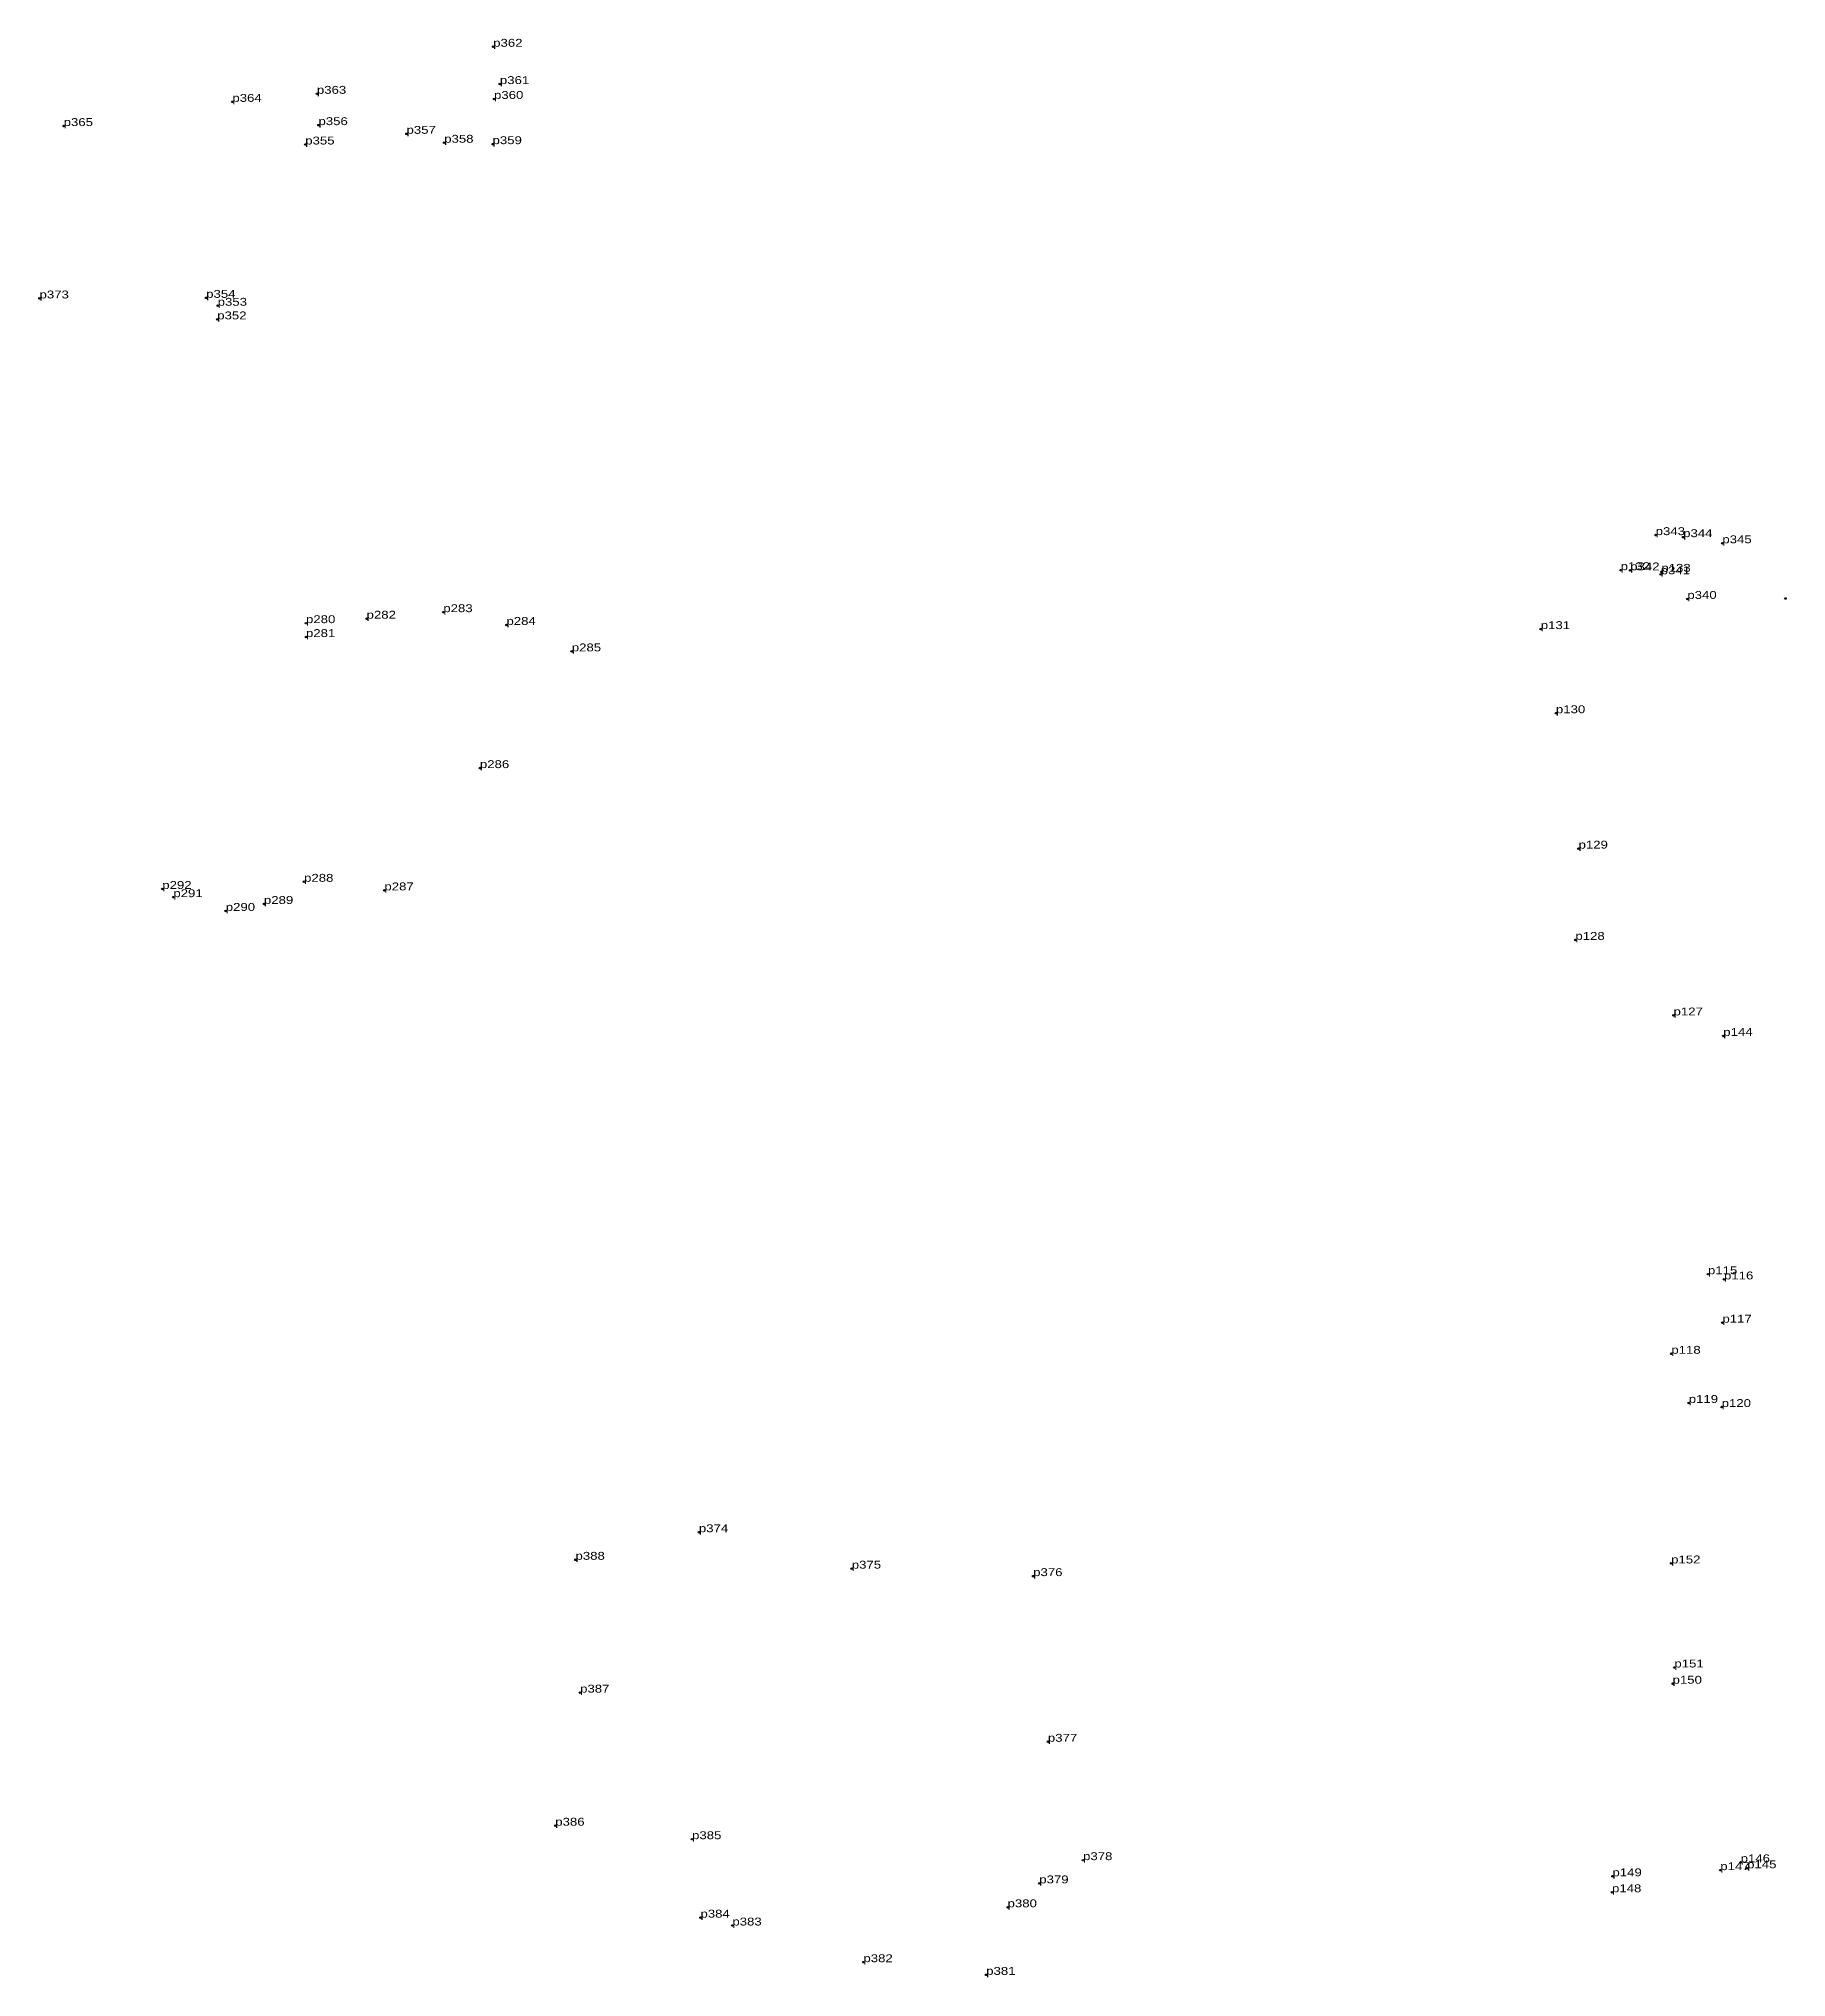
# Model space of a CAD drawing. Header units: metres. Extents: x 545938 to 547576, y 1838267 to 1839224.
# Drawn here: x 546765.8 to 547164.7, y 1838276.5 to 1838718.8 of the extents above; entities that cross this region are included whole.
import ezdxf

# ---------------------------------------------------------------- set-up
doc = ezdxf.new("R2010")
doc.units = ezdxf.units.M
doc.header["$LTSCALE"] = 0.72
doc.header["$PDMODE"] = 32
doc.header["$PDSIZE"] = 0.36
doc.layers.add('12', color=7, linetype='Continuous')
doc.layers.add('7', color=7, linetype='Continuous')

msp = doc.modelspace()

# ---------------------------------------------------------------- linework, layer by layer
at = {"layer": '7'}
for p in [(546869.54, 1838717.01), (546871.07, 1838708.5), (546810.02, 1838704.44), (546829.31, 1838706.28), (546869.73, 1838705.11), (546771.51, 1838698.92), (546829.67, 1838699.13), (546849.76, 1838697.15), (546858.36, 1838695.11), (546869.4, 1838694.79), (546826.65, 1838694.71), (546766.01, 1838659.58), (546804.04, 1838659.72), (546806.66, 1838657.91), (546806.56, 1838654.8), (547134.85, 1838605.57), (547141.13, 1838605.11), (547150.07, 1838603.71), (547126.86, 1838597.58), (547129.04, 1838597.52), (547136, 1838596.64), (547136.01, 1838596.63), (547136.16, 1838597.2), (547136.17, 1838597.2), (547142.08, 1838591.01), (547142.09, 1838591.01), (547164.47, 1838591.1), (546826.82, 1838585.48), (546840.65, 1838586.5), (546840.65, 1838586.49), (546858.16, 1838587.99), (546872.57, 1838585.07), (546826.81, 1838582.31), (547108.63, 1838584.13), (546887.48, 1838579.04), (547112.09, 1838564.93), (546866.51, 1838552.4), (547117.25, 1838534.03), (546794.02, 1838524.82), (546796.55, 1838522.95), (546826.38, 1838526.46), (546844.71, 1838524.5), (546808.51, 1838519.81), (546817.22, 1838521.4), (546817.23, 1838521.4), (547116.53, 1838513.2), (547138.93, 1838495.96), (547150.28, 1838491.28), (547146.79, 1838436.91), (547150.45, 1838435.72), (547150.09, 1838425.85), (547138.43, 1838418.75), (547142.39, 1838407.53), (547142.4, 1838407.53), (547149.91, 1838406.6), (546916.49, 1838378.03), (546888.33, 1838371.74), (546951.38, 1838369.72), (546992.78, 1838368.01), (547138.38, 1838370.91), (547139.12, 1838347.16), (546889.38, 1838341.43), (546889.39, 1838341.43), (547138.71, 1838343.46), (546996.14, 1838330.21), (546883.71, 1838311.06), (546914.93, 1838307.98), (547004.17, 1838303.2), (547154.25, 1838302.71), (547155.73, 1838301.34), (546994.17, 1838297.9), (547124.99, 1838299.51), (547149.6, 1838300.91), (546986.94, 1838292.44), (547124.89, 1838295.87), (546916.85, 1838290.08), (546916.85, 1838290.07), (546924.13, 1838288.28), (546954.04, 1838279.91), (546982.06, 1838277.02)]:
    msp.add_point(p, dxfattribs=at)

# ---------------------------------------------------------------- texts
at = {"layer": '12', "width": 1.25}
for s, p in [('p362', (546869.54, 1838717.01)), ('p362', (546869.54, 1838717.01)), ('p361', (546871.07, 1838708.5)), ('p361', (546871.07, 1838708.5)), ('p364', (546810.02, 1838704.44)), ('p364', (546810.02, 1838704.44)), ('p363', (546829.31, 1838706.28)), ('p363', (546829.31, 1838706.28)), ('p360', (546869.73, 1838705.11)), ('p360', (546869.73, 1838705.11)), ('p365', (546771.51, 1838698.92)), ('p365', (546771.51, 1838698.92)), ('p356', (546829.67, 1838699.13)), ('p356', (546829.67, 1838699.13)), ('p355', (546826.65, 1838694.71)), ('p355', (546826.65, 1838694.71)), ('p357', (546849.76, 1838697.15)), ('p357', (546849.76, 1838697.15)), ('p358', (546858.36, 1838695.11)), ('p358', (546858.36, 1838695.11)), ('p359', (546869.4, 1838694.79)), ('p359', (546869.4, 1838694.79)), ('p373', (546766.01, 1838659.58)), ('p373', (546766.01, 1838659.58)), ('p354', (546804.04, 1838659.72)), ('p354', (546804.04, 1838659.72)), ('p353', (546806.66, 1838657.91)), ('p353', (546806.66, 1838657.91)), ('p352', (546806.56, 1838654.8)), ('p352', (546806.56, 1838654.8)), ('p343', (547134.85, 1838605.57)), ('p343', (547134.85, 1838605.57)), ('p344', (547141.13, 1838605.11)), ('p344', (547141.13, 1838605.11)), ('p345', (547150.07, 1838603.71)), ('p345', (547150.07, 1838603.71)), ('p132', (547126.86, 1838597.58)), ('p132', (547126.86, 1838597.58)), ('p342', (547129.04, 1838597.52)), ('p342', (547129.04, 1838597.52)), ('p341', (547136, 1838596.64)), ('p341', (547136, 1838596.64)), ('p133', (547136.16, 1838597.2)), ('p133', (547136.16, 1838597.2)), ('p283', (546858.16, 1838587.99)), ('p283', (546858.16, 1838587.99)), ('p340', (547142.08, 1838591.01)), ('p340', (547142.08, 1838591.01)), ('p280', (546826.82, 1838585.48)), ('p280', (546826.82, 1838585.48)), ('p282', (546840.65, 1838586.5)), ('p282', (546840.65, 1838586.5)), ('p284', (546872.57, 1838585.07)), ('p284', (546872.57, 1838585.07)), ('p131', (547108.63, 1838584.13)), ('p131', (547108.63, 1838584.13)), ('p281', (546826.81, 1838582.31)), ('p281', (546826.81, 1838582.31)), ('p285', (546887.48, 1838579.04)), ('p285', (546887.48, 1838579.04)), ('p130', (547112.09, 1838564.93)), ('p130', (547112.09, 1838564.93)), ('p286', (546866.51, 1838552.4)), ('p286', (546866.51, 1838552.4)), ('p129', (547117.25, 1838534.03)), ('p129', (547117.25, 1838534.03)), ('p288', (546826.38, 1838526.46)), ('p288', (546826.38, 1838526.46)), ('p292', (546794.02, 1838524.82)), ('p292', (546794.02, 1838524.82)), ('p291', (546796.55, 1838522.95)), ('p291', (546796.55, 1838522.95)), ('p289', (546817.22, 1838521.4)), ('p289', (546817.22, 1838521.4)), ('p287', (546844.71, 1838524.5)), ('p287', (546844.71, 1838524.5)), ('p290', (546808.51, 1838519.81)), ('p290', (546808.51, 1838519.81)), ('p128', (547116.53, 1838513.2)), ('p128', (547116.53, 1838513.2)), ('p127', (547138.93, 1838495.96)), ('p127', (547138.93, 1838495.96)), ('p144', (547150.28, 1838491.28)), ('p144', (547150.28, 1838491.28)), ('p115', (547146.79, 1838436.91)), ('p115', (547146.79, 1838436.91)), ('p116', (547150.45, 1838435.72)), ('p116', (547150.45, 1838435.72)), ('p117', (547150.09, 1838425.85)), ('p117', (547150.09, 1838425.85)), ('p118', (547138.43, 1838418.75)), ('p118', (547138.43, 1838418.75)), ('p119', (547142.4, 1838407.53)), ('p119', (547142.4, 1838407.53)), ('p120', (547149.91, 1838406.6)), ('p120', (547149.91, 1838406.6)), ('p374', (546916.49, 1838378.03)), ('p374', (546916.49, 1838378.03)), ('p388', (546888.33, 1838371.74)), ('p388', (546888.33, 1838371.74)), ('p152', (547138.38, 1838370.91)), ('p152', (547138.38, 1838370.91)), ('p375', (546951.38, 1838369.72)), ('p375', (546951.38, 1838369.72)), ('p376', (546992.78, 1838368.01)), ('p376', (546992.78, 1838368.01)), ('p151', (547139.12, 1838347.16)), ('p151', (547139.12, 1838347.16)), ('p387', (546889.38, 1838341.43)), ('p387', (546889.38, 1838341.43)), ('p150', (547138.71, 1838343.46)), ('p150', (547138.71, 1838343.46)), ('p377', (546996.14, 1838330.21)), ('p377', (546996.14, 1838330.21)), ('p386', (546883.71, 1838311.06)), ('p386', (546883.71, 1838311.06)), ('p385', (546914.93, 1838307.98)), ('p385', (546914.93, 1838307.98)), ('p378', (547004.17, 1838303.2)), ('p378', (547004.17, 1838303.2)), ('p149', (547124.99, 1838299.51)), ('p149', (547124.99, 1838299.51)), ('p147', (547149.6, 1838300.91)), ('p147', (547149.6, 1838300.91)), ('p146', (547154.25, 1838302.71)), ('p146', (547154.25, 1838302.71)), ('p145', (547155.73, 1838301.34)), ('p145', (547155.73, 1838301.34)), ('p379', (546994.17, 1838297.9)), ('p379', (546994.17, 1838297.9)), ('p148', (547124.89, 1838295.87)), ('p148', (547124.89, 1838295.87)), ('p380', (546986.94, 1838292.44)), ('p380', (546986.94, 1838292.44)), ('p384', (546916.85, 1838290.08)), ('p384', (546916.85, 1838290.08)), ('p383', (546924.13, 1838288.28)), ('p383', (546924.13, 1838288.28)), ('p382', (546954.04, 1838279.91)), ('p382', (546954.04, 1838279.91)), ('p381', (546982.06, 1838277.02)), ('p381', (546982.06, 1838277.02))]:
    msp.add_text(s, height=1.8, dxfattribs=at).set_placement(p)

doc.saveas('drawing.dxf')
